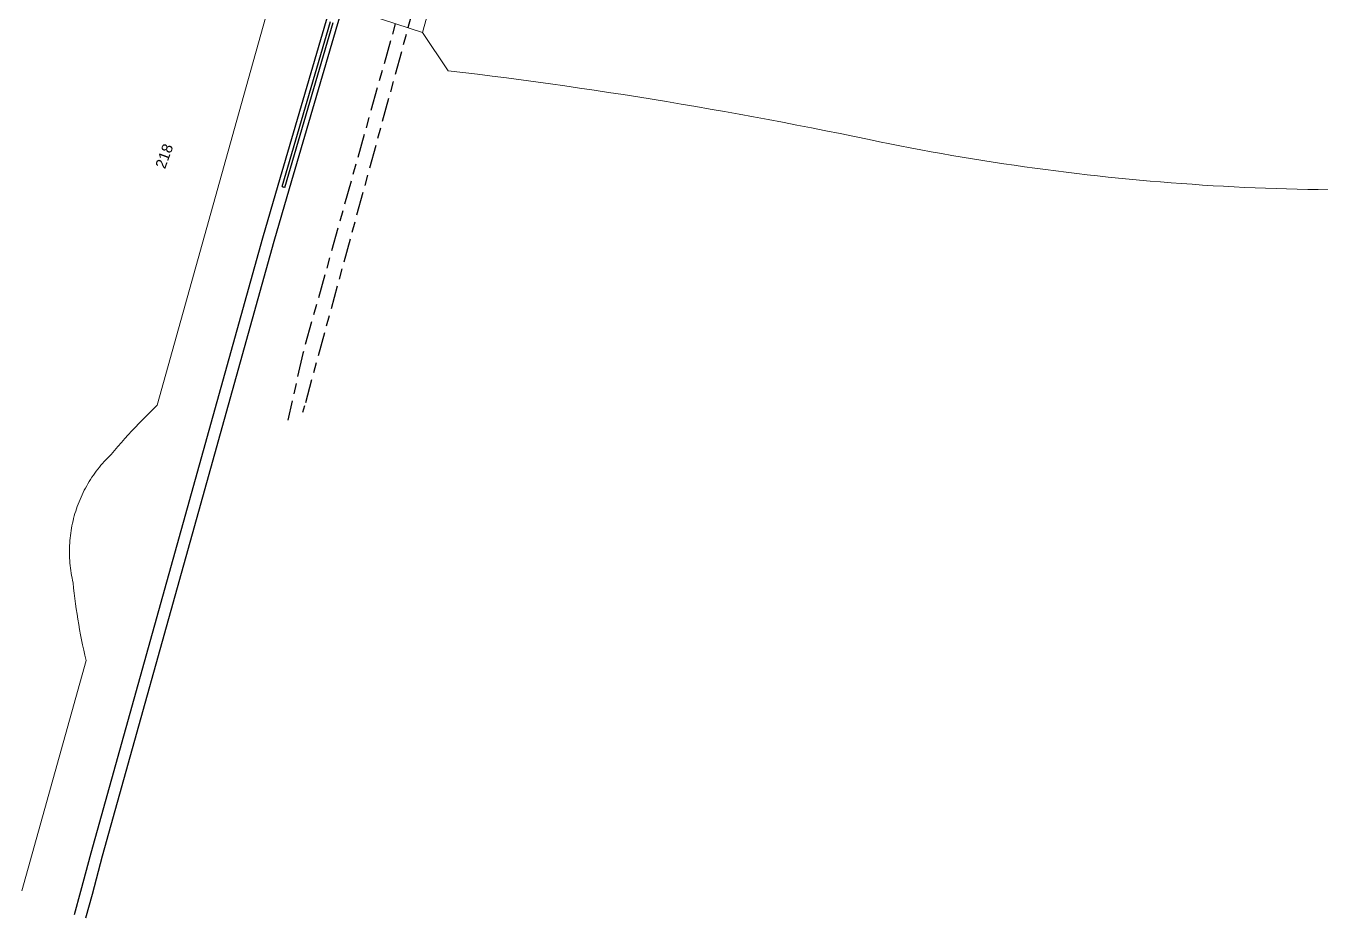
# Model space of a CAD drawing. Header units: metres. Extents: x 289087 to 291245, y 6227587 to 6229773.
# Drawn here: x 290553.4 to 290771.9, y 6228080.3 to 6228230.8 of the extents above; entities that cross this region are included whole.
import ezdxf

# ---------------------------------------------------------------- set-up
doc = ezdxf.new("R2010")
doc.units = ezdxf.units.M
doc.linetypes.add('Cable Exist UG', pattern=[8.2, 4, -1.2, 1.8, -1.2])
doc.layers.add('Cadastre Land Parcels_SP_EXT', color=9, linetype='Continuous', lineweight=5)
doc.layers.add('Cadastre Roads_SP_EXT', color=9, linetype='Continuous', lineweight=5)
doc.layers.add('Duct_SP_EXT', color=7, linetype='Continuous')
doc.layers.add('Mains_HV_EXT', color=7, linetype='Continuous')
doc.styles.get("Standard").update_dxf_attribs({"font": 'arial.ttf'})
doc.linetypes.add('Cable E UG', pattern='A,6,-0.5,["E",Standard,S=1.7,R=0,X=0.5,Y=-1],-2.9', length=9.4)
doc.linetypes.add('Cable P UG', pattern='A,6,-0.5,["P",Standard,S=1.7,R=0,X=0.5,Y=-1],-2.9', length=9.4)

msp = doc.modelspace()

# ---------------------------------------------------------------- linework, layer by layer
at = {"layer": 'Cadastre Land Parcels_SP_EXT', "linetype": 'Continuous'}
for points in [[(290634.98, 6228282.41), (290620.28, 6228229.72), (290624.63, 6228223.26), (290627.09, 6228222.97), (290629.56, 6228222.67), (290632.02, 6228222.35), (290634.48, 6228222.04), (290636.94, 6228221.71), (290639.4, 6228221.38), (290641.85, 6228221.04), (290644.31, 6228220.69), (290646.77, 6228220.33), (290649.22, 6228219.97), (290651.67, 6228219.6), (290654.13, 6228219.22), (290656.58, 6228218.83), (290659.03, 6228218.44), (290661.47, 6228218.04), (290663.92, 6228217.63), (290666.37, 6228217.21), (290668.81, 6228216.79), (290671.25, 6228216.36), (290673.7, 6228215.92), (290676.14, 6228215.47), (290678.58, 6228215.02), (290681.01, 6228214.56), (290683.45, 6228214.09), (290685.89, 6228213.61), (290688.32, 6228213.13), (290690.75, 6228212.64), (290693.18, 6228212.14), (290695.61, 6228211.64), (290697.35, 6228211.28), (290699.09, 6228210.92), (290700.83, 6228210.58), (290702.57, 6228210.24), (290704.32, 6228209.91), (290706.07, 6228209.59), (290707.81, 6228209.28), (290709.56, 6228208.97), (290711.31, 6228208.67), (290713.06, 6228208.38), (290714.82, 6228208.1), (290716.57, 6228207.82), (290718.33, 6228207.56), (290720.08, 6228207.3), (290721.84, 6228207.05), (290723.6, 6228206.8), (290725.36, 6228206.57), (290727.12, 6228206.34), (290728.88, 6228206.12), (290730.65, 6228205.91), (290732.41, 6228205.7), (290734.17, 6228205.51), (290735.94, 6228205.32), (290737.71, 6228205.14), (290739.47, 6228204.96), (290741.24, 6228204.8), (290743.01, 6228204.64), (290744.78, 6228204.49), (290746.55, 6228204.35), (290748.32, 6228204.22), (290750.09, 6228204.09), (290751.86, 6228203.97), (290753.63, 6228203.86), (290755.41, 6228203.76), (290757.18, 6228203.67), (290758.95, 6228203.58), (290760.73, 6228203.5), (290762.5, 6228203.43), (290764.28, 6228203.37), (290766.05, 6228203.32), (290767.83, 6228203.27), (290769.6, 6228203.23), (290771.38, 6228203.2), (290773.15, 6228203.18)], [(290552.69, 6228084.86), (290563.54, 6228123.76), (290563.54, 6228123.76), (290563.34, 6228124.63), (290563.14, 6228125.49), (290562.96, 6228126.36), (290562.78, 6228127.22), (290562.61, 6228128.09), (290562.45, 6228128.96), (290562.3, 6228129.83), (290562.15, 6228130.7), (290562.01, 6228131.58), (290561.88, 6228132.45), (290561.76, 6228133.33), (290561.64, 6228134.2), (290561.54, 6228135.08), (290561.44, 6228135.96), (290561.35, 6228136.84), (290561.25, 6228137.25), (290561.17, 6228137.67), (290561.09, 6228138.08), (290561.02, 6228138.5), (290560.95, 6228138.92), (290560.9, 6228139.34), (290560.85, 6228139.76), (290560.81, 6228140.18), (290560.78, 6228140.6), (290560.75, 6228141.02), (290560.74, 6228141.45), (290560.73, 6228141.87), (290560.73, 6228142.29), (290560.74, 6228142.71), (290560.75, 6228143.14), (290560.77, 6228143.56), (290560.81, 6228143.98), (290560.85, 6228144.4), (290560.89, 6228144.82), (290560.95, 6228145.24), (290561.01, 6228145.66), (290561.08, 6228146.08), (290561.16, 6228146.49), (290561.24, 6228146.91), (290561.34, 6228147.32), (290561.44, 6228147.73), (290561.55, 6228148.14), (290561.66, 6228148.55), (290561.79, 6228148.95), (290561.92, 6228149.35), (290562.06, 6228149.75), (290562.21, 6228150.15), (290562.36, 6228150.54), (290562.52, 6228150.93), (290562.69, 6228151.32), (290562.86, 6228151.71), (290563.05, 6228152.09), (290563.24, 6228152.47), (290563.44, 6228152.84), (290563.64, 6228153.21), (290563.85, 6228153.58), (290564.07, 6228153.94), (290564.29, 6228154.3), (290564.52, 6228154.65), (290564.76, 6228155), (290565.01, 6228155.35), (290565.25, 6228155.69), (290565.51, 6228156.03), (290565.78, 6228156.36), (290566.04, 6228156.68), (290566.32, 6228157), (290566.6, 6228157.32), (290566.89, 6228157.63), (290567.18, 6228157.94), (290567.48, 6228158.24), (290567.78, 6228158.53), (290568.35, 6228159.2), (290568.92, 6228159.86), (290569.49, 6228160.52), (290570.07, 6228161.18), (290570.66, 6228161.83), (290571.25, 6228162.47), (290571.85, 6228163.11), (290572.45, 6228163.74), (290573.06, 6228164.37), (290573.67, 6228164.99), (290574.29, 6228165.61), (290574.92, 6228166.22), (290575.55, 6228166.83), (290588.97, 6228214.92), (290595.36, 6228237.84)]]:
    msp.add_lwpolyline(points, dxfattribs=at)
at = {"layer": 'Cadastre Roads_SP_EXT', "linetype": 'Continuous'}
msp.add_lwpolyline([(290634.98, 6228282.41), (290611.26, 6228294.86), (290595.36, 6228237.84), (290620.28, 6228229.72), (290634.98, 6228282.41)], close=True, dxfattribs=at)
at = {"layer": 'Duct_SP_EXT'}
for p, q in [((290596.61, 6228203.7), (290604.77, 6228231.54)), ((290597.07, 6228203.56), (290605.23, 6228231.41)), ((290596.61, 6228203.7), (290596.84, 6228203.63)), ((290597.07, 6228203.56), (290596.84, 6228203.63))]:
    msp.add_line(p, q, dxfattribs=at)
at = {"layer": 'Mains_HV_EXT', "linetype": 'Cable E UG'}
msp.add_lwpolyline([(290690.64, 6228553.52), (290682.43, 6228525.99), (290679.32, 6228512.66), (290677.89, 6228501.99), (290677.25, 6228495.71), (290673.01, 6228482.04), (290662.45, 6228444.87), (290653.56, 6228406.65), (290638.06, 6228351.09), (290623.13, 6228298.68), (290618.21, 6228280.7), (290612.98, 6228261.55), (290604.04, 6228231.76), (290595.88, 6228203.91), (290593.27, 6228194.99), (290580.56, 6228149.43), (290564.33, 6228091.24), (290562.62, 6228084.76), (290561.52, 6228080.81)], dxfattribs=at)
at = {"layer": 'Mains_HV_EXT', "linetype": 'Cable P UG'}
msp.add_lwpolyline([(290692.56, 6228552.96), (290684.36, 6228525.48), (290681.29, 6228512.3), (290679.88, 6228501.75), (290679.22, 6228495.31), (290674.92, 6228481.47), (290664.39, 6228444.37), (290655.5, 6228406.15), (290639.99, 6228350.55), (290625.05, 6228298.14), (290620.14, 6228280.18), (290614.9, 6228260.99), (290605.96, 6228231.19), (290597.8, 6228203.35), (290595.19, 6228194.44), (290582.49, 6228148.89), (290566.26, 6228090.72), (290564.55, 6228084.24), (290563.45, 6228080.28)], dxfattribs=at)
at = {"layer": 'Mains_HV_EXT', "linetype": 'Cable Exist UG'}
msp.add_lwpolyline([(290541.6, 6228315.33), (290555.77, 6228318.1), (290562.54, 6228319.08), (290576.77, 6228320.42), (290591.85, 6228320.97), (290604.72, 6228320.25), (290607.76, 6228320.21), (290612.56, 6228321.54), (290615.24, 6228322.88), (290616.29, 6228323.66), (290616.29, 6228323.66), (290621.98, 6228327.49), (290630.1, 6228329.49), (290632.69, 6228339.41), (290644.47, 6228337.48), (290644.47, 6228337.48), (290641.88, 6228328.07), (290643.16, 6228321.46), (290635.47, 6228293.15), (290631.44, 6228288.11), (290617.09, 6228236.18), (290600.09, 6228175.57), (290597.59, 6228164.27)], dxfattribs=at)
msp.add_lwpolyline([(290718.77, 6228331.4), (290712.3, 6228333.4), (290712.3, 6228333.4), (290711.29, 6228329.03), (290705.64, 6228296.66), (290692.24, 6228299.18), (290692.24, 6228299.18), (290688.03, 6228299.51), (290678.7, 6228301.2), (290673.26, 6228302.34), (290667.64, 6228303.86), (290665.97, 6228304.42), (290665.97, 6228304.42), (290662.23, 6228297.95), (290662.23, 6228297.95, 0.277114), (290633.19, 6228285.04), (290633.19, 6228285.04), (290631.88, 6228281.83), (290631.88, 6228281.83), (290600.37, 6228166.69), (290600.05, 6228165.61)], format="xyb", dxfattribs=at)

# ---------------------------------------------------------------- texts
at = {"layer": 'Cadastre Land Parcels_SP_EXT'}
msp.add_text('218', height=1.8, rotation=69.9515, dxfattribs=at).set_placement((290576.84, 6228206.57))

doc.saveas('drawing.dxf')
